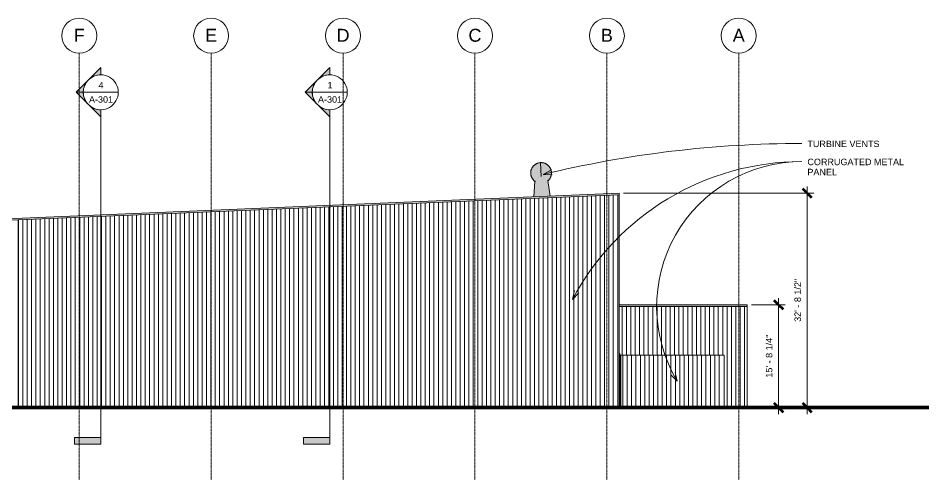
# Model space of a CAD drawing. Header units: inches. Extents: x 20478 to 36715, y -248 to 750.
# Drawn here: x 29776 to 31441, y -132 to 713 of the extents above; entities that cross this region are included whole.
import ezdxf

# ---------------------------------------------------------------- set-up
doc = ezdxf.new("R2010")
doc.units = ezdxf.units.IN
doc.header["$MEASUREMENT"] = 0
doc.linetypes.add('Grid Line 1_2_', pattern=[0.8749999999999999, 0.4999999999999999, -0.125, 0.125, -0.125])
doc.linetypes.add('Hidden 1_8_', pattern=[0.1875, 0.125, -0.06249999999999999])
for name, color, linetype, lineweight in [('A-ANNO-DIMS', 211, 'Continuous', 9), ('A-ANNO-DIMS-128', 211, 'Continuous', 9), ('A-DOOR', 31, 'Continuous', 13), ('A-DOOR-FRAM', 31, 'Continuous', 9), ('A-GENM', 13, 'Continuous', 9), ('A-ROOF', 132, 'Continuous', 13), ('A-WALL-PATT', 111, 'Continuous', 13), ('C-TOPO', 7, 'Continuous', 9), ('G-ANNO-SYMB', 111, 'Continuous', 9), ('G-ANNO-TEXT', 231, 'Continuous', 9), ('L-SITE-WALL', 31, 'Continuous', 13), ('S-COLS', 52, 'Continuous', 9), ('S-GRID', 1, 'Continuous', 9), ('S-GRID-IDEN', 1, 'Continuous', 9)]:
    doc.layers.add(name, color=color, linetype=linetype, lineweight=lineweight)
doc.styles.add('Arial', font='arial.ttf', dxfattribs={"height": 23.60479041916165})
doc.styles.add('Arial_1', font='arial.ttf', dxfattribs={"height": 11.80239520958083})
doc.dimstyles.new('Linear_-_3_32__Arial', dxfattribs={"dimscale": 12, "dimtxt": 12, "dimasz": 1.333333333333333, "dimexe": 1, "dimexo": 0.6666666666666667, "dimgap": 0.6666666666666666, "dimtad": 1, "dimrnd": 0.25, "dimzin": 1, "dimdsep": 46, "dimlunit": 4, "dimtxsty": 'Arial_1', "dimblk1": 'OBLIQUE', "dimblk2": 'OBLIQUE', "dimsah": 1, "dimcen": 0.09, "dimdle": 1, "dimazin": 0, "dimtfac": 1, "dimtdec": 4, "dimtix": 1, "dimtmove": 0, "dimatfit": 3, "dimfxl": 1, "dimtvp": 1, "dimtfill": 1, "dimfrac": 2, "dimtolj": 1, "dimtzin": 0, "dimarcsym": 2})
pattern_1 = [(90, (-21143.49, 0), (-8, 4.898587196589413e-16), [])]
pattern_2 = [(90, (-21127.553, 0), (-8, 4.898587196589413e-16), [])]

# ---------------------------------------------------------------- blocks, each defined once
blk = doc.blocks.new('turbine vent - turbine vent-625927-Elevation - East')
at = {"layer": 'A-GENM'}
for points in [[(-21275.30128963345, 414.1671230303675), (-21275.25055222159, 414.2024479774819), (-21275.09934330922, 414.1739429129481), (-21274.10122263531, 414.2974005736984), (-21273.48486204442, 414.3296715950781), (-21271.97096917701, 414.3326063741893), (-21270.26349541132, 414.4611725316613), (-21269.0397961507, 414.3793518861892), (-21268.27368722495, 414.4931073589192), (-21265.22976988716, 414.562224384163), (-21262.80330467151, 414.6960413204864), (-21261.17186243978, 414.7699334764384), (-21260.69963653038, 414.8406283774825), (-21258.54986661484, 414.9512034270609), (-21257.53476942597, 414.892015593791), (-21257.02025442863, 414.9514371723997), (-21256.21290490063, 415.0264820482442), (-21254.2492092714, 415.119102581399), (-21252.38313135231, 415.1586286359825), (-21252.17865026197, 415.1579243157453), (-21252.07592769247, 415.1757763079105), (-21251.77105628309, 415.1556949072127), (-21251.61737253624, 415.1539529094188), (-21249.89067916428, 416.8274221936459), (-21248.25199261187, 418.9162610763508), (-21246.73841756949, 421.69290749872), (-21245.77608152926, 424.3206166851082), (-21245.20137003512, 427.2461465155502), (-21245.09138788713, 430.2255629042805), (-21245.54124061865, 433.5101686258146), (-21246.26493426971, 436.0530824557572), (-21247.51956619355, 438.7576927467173), (-21249.18184578049, 441.2327371231218), (-21251.21084219028, 443.4172717782241), (-21253.55659479748, 445.2575062187579), (-21256.53679510243, 446.8546191866338), (-21258.80115090457, 447.6789918706896), (-21258.96095040624, 447.7334173013696), (-21261.43393461752, 448.2329609443406), (-21262.6649155706, 448.3791530234747), (-21262.79557168169, 448.3757589077692), (-21264.86589662542, 448.4181109435027), (-21267.82583645283, 448.0606556198421), (-21269.98839275876, 447.4657517321293), (-21271.06833639179, 447.0809217862474), (-21273.17254878031, 446.1003262412597), (-21273.39802646785, 445.9899326370763), (-21275.87307084426, 444.3276530501431), (-21278.21706875236, 442.0953883321149), (-21279.89783993989, 439.9529040331465), (-21281.34846148654, 437.3481554428419), (-21282.3737510225, 434.5485484243892), (-21282.94846251665, 431.6230185939472), (-21283.05844466464, 428.6436022052175), (-21282.70098934097, 425.6836623778053), (-21281.88489828206, 422.8160826537401), (-21280.47047074563, 419.8735453405135), (-21278.96798677128, 417.6364279863756), (-21276.93899036148, 415.4518933312733), (-21275.30145494481, 414.167252716533)], [(-21262.68418044012, 448.3734802095102), (-21262.7973660298, 448.3814974300226), (-21262.69788790714, 448.37376061918)], [(-21277.27440335089, 385.9099078710725), (-21262.28740725451, 386.5343660417553), (-21263.46101232595, 414.7008877563771), (-21264.32732726426, 414.6190792654903), (-21267.0348860312, 414.4970870267576), (-21268.37755948876, 414.491805375227), (-21269.24921427664, 414.3856876756289), (-21270.70319357601, 414.4392923236151), (-21272.15254952762, 414.309719579157), (-21272.41771222086, 414.2688957302654), (-21273.48486204442, 414.3296715950781), (-21275.25055222159, 414.2024479774765), (-21275.30075214864, 414.1749803754811), (-21277.05737624746, 388.9791463333318)], [(-21262.28740725451, 386.5343660417553), (-21247.30041115812, 387.1588242124381), (-21251.69981424258, 415.1680680149424), (-21251.91120400117, 415.1404613553951), (-21252.17865026197, 415.1579243157447), (-21252.41288578001, 415.1648234901193), (-21253.40024918323, 415.1680086480834), (-21255.5790890295, 415.0270670220831), (-21256.64692168792, 415.0122280048345), (-21257.63432189287, 414.8925061955322), (-21260.16785683208, 414.8728950173607), (-21261.17186243978, 414.7699334764387), (-21261.8618585953, 414.7077493421244), (-21263.46040593897, 414.6863344688807), (-21262.29192542215, 386.6428020651238)]]:
    blk.add_hatch(color=256, dxfattribs=at).paths.add_polyline_path(points, flags=0)
for p, q in [((-21264.86589662541, 448.4181109435028), (-21263.80346287146, 422.9197008486731)), ((-21275.33142862043, 414.5412331234814), (-21277.27440335089, 385.9099078710725)), ((-21247.30041115812, 387.1588242124381), (-21251.62038634247, 415.5419310823053))]:
    blk.add_line(p, q, dxfattribs=at)
at = {"layer": 'A-GENM', "flags": 128}
for points in [[(-21274.55140318788, 413.5881011646197), (-21274.77735090769, 413.735605105505), (-21275.39658175712, 414.1761458480979), (-21275.99770035695, 414.6410968344625), (-21276.57974504563, 415.1297142422039), (-21277.14178467584, 415.6412163877023), (-21277.68292010406, 416.174784976641), (-21278.20228562904, 416.7295664130981), (-21278.69905037673, 417.3046731651236), (-21279.1724196295, 417.8991851845958), (-21279.62163609755, 418.512151379107), (-21280.04598113033, 419.1425911335046), (-21280.44477586633, 419.7894958786688), (-21280.81738231903, 420.4518307050064), (-21281.1632043976, 421.1285360180855), (-21281.48168886048, 421.8185292337603), (-21281.77232620047, 422.5207065100775), (-21282.03465145983, 423.2339445131842), (-21282.2682449741, 423.9571022144254), (-21282.47273304349, 424.689022715745), (-21282.64778853071, 425.4285351004747), (-21282.79313138432, 426.174456306553), (-21282.90852908677, 426.925593019172), (-21282.99379702634, 427.6807435798252), (-21283.04879879252, 428.4386999087063), (-21283.07344639422, 429.1982494373768), (-21283.06770040054, 429.9581770486209), (-21283.03157000384, 430.7172670203691), (-21282.96511300504, 431.4743049705958), (-21282.86843572117, 432.2280798000759), (-21282.74169281526, 432.9773856298772), (-21282.58508704891, 433.7210237305164), (-21282.39886895796, 434.4578044396659), (-21282.18333645161, 435.1865490653632), (-21281.93883433591, 435.9060917716637), (-21281.66575376208, 436.6152814437334), (-21281.36453160078, 437.3129835293802), (-21281.03564974321, 437.9980818541044), (-21280.6796343302, 438.6694804067321), (-21280.29705491045, 439.3261050928023), (-21279.88852352943, 439.9669054528916), (-21279.45469375018, 440.5908563431189), (-21278.99625960782, 441.1969595751623), (-21278.51395449918, 441.7842455131475), (-21278.00855000955, 442.351774624853), (-21277.4808546783, 442.8986389847679), (-21276.93171270537, 443.4239637265719), (-21276.36200260081, 443.9269084427438), (-21275.77263577922, 444.406668529027), (-21275.16455510182, 444.8624764716256), (-21274.53873336795, 445.2936030750661), (-21273.89617175889, 445.6993586287509), (-21273.23789823616, 446.0790940103502), (-21272.56496589695, 446.4322017242613), (-21271.87845128946, 446.7581168734662), (-21271.17945269062, 447.056318063252), (-21270.46908834907, 447.3263282353265), (-21269.74849469621, 447.5677154310148), (-21269.01882452819, 447.7800934822961), (-21268.2812451616, 447.9631226295937), (-21267.5369365661, 448.1165100653163), (-21266.78708947666, 448.2400104022869), (-21266.03290348867, 448.333426066312), (-21265.27558513881, 448.3966076122576), (-21264.86589662541, 448.4181109435028)], [(-21264.86589662542, 448.4181109435027), (-21264.10612526472, 448.4345569231266), (-21263.3463039763, 448.4206069968716), (-21262.58764831214, 448.3762834816459), (-21261.83137195945, 448.3016572856173), (-21261.07868479906, 448.196847794781), (-21260.33079096988, 448.0620226819642), (-21259.58888694249, 447.8973976385846), (-21258.85415960506, 447.7032360295954), (-21258.12778436459, 447.4798484721506), (-21257.41092326654, 447.22759233869), (-21256.70472313572, 446.946871185215), (-21256.01031374171, 446.6381341056869), (-21255.32880599139, 446.3018750135715), (-21254.66129015179, 445.9386318516872), (-21254.00883410585, 445.548985731603), (-21253.37248164407, 445.1335600039916), (-21252.75325079464, 444.6930192613988), (-21252.15213219482, 444.2280682750348), (-21251.57008750613, 443.7394508672936), (-21251.00804787592, 443.2279487217951), (-21250.46691244771, 442.6943801328563), (-21249.94754692273, 442.1395986963986), (-21249.45078217504, 441.5644919443737), (-21248.97741292226, 440.9699799249016), (-21248.52819645422, 440.3570137303903), (-21248.10385142143, 439.7265739759921), (-21247.70505668544, 439.0796692308277), (-21247.33245023274, 438.417334404491), (-21246.98662815417, 437.7406290914124), (-21246.66814369128, 437.0506358757372), (-21246.37750635129, 436.3484585994199), (-21246.11518109194, 435.6352205963133), (-21245.88158757767, 434.912062895072), (-21245.67709950828, 434.1801423937524), (-21245.50204402106, 433.4406300090234), (-21245.35670116744, 432.6947088029445), (-21245.241303465, 431.9435720903253), (-21245.15603552543, 431.1884215296722), (-21245.10103375924, 430.4304652007912), (-21245.07638615754, 429.6709156721205), (-21245.08213215122, 428.9109880608765), (-21245.11826254793, 428.1518980891289), (-21245.18471954672, 427.3948601389016), (-21245.2813968306, 426.6410853094221), (-21245.40813973651, 425.8917794796208), (-21245.56474550285, 425.1481413789818), (-21245.75096359381, 424.4113606698321), (-21245.96649610015, 423.6826160441342), (-21246.21099821585, 422.9630733378337), (-21246.48407878969, 422.2538836657646), (-21246.78530095099, 421.5561815801173), (-21247.11418280855, 420.8710832553931), (-21247.47019822156, 420.1996847027654), (-21247.85277764131, 419.5430600166952), (-21248.26130902234, 418.9022596566058), (-21248.69513880158, 418.2783087663785), (-21249.15357294394, 417.6722055343345), (-21249.63587805258, 417.0849195963498), (-21250.14128254221, 416.5173904846444), (-21250.66897787347, 415.9705261247302), (-21251.21811984639, 415.4452013829249), (-21251.78782995096, 414.9422566667529), (-21252.31546522444, 414.5127476834516)]]:
    blk.add_lwpolyline(points, dxfattribs=at)
blk = doc.blocks.new('Double-Flush - 72_ x 96_-983185-Elevation - East')
at = {"layer": 'A-DOOR-FRAM', "lineweight": 13}
blk.add_hatch(color=256, dxfattribs=at).paths.add_polyline_path([(-21121.30281039726, 0), (-21120.30281039726, 0), (-21120.30281039726, 98.99999999999999), (-21121.30281039726, 98.99999999999999), (-21121.30281039726, 20.1078883321145)], flags=0)
at = {"layer": 'A-DOOR-FRAM'}
for q in [(-21121.30281039726, 98.99999999999994), (-21120.30281039726, 0)]:
    blk.add_line((-21120.30281039726, 98.99999999999994), q, dxfattribs=at)
blk = doc.blocks.new('HSS-Hollow Structural Section-Column - HSS4X4X1_4-1001889-Elevation - East')
at = {"layer": 'S-COLS'}
for points in [[(-21118.69481039726, 0), (-21118.46181039726, 0), (-21118.46181039726, 95.99999999999999), (-21118.92781039726, 95.99999999999999), (-21118.92781039726, 0), (-21118.86537823543, 0)], [(-21118.05281039726, 0), (-21118.05281039726, 95.99999999999999), (-21118.46181039726, 95.99999999999999), (-21118.46181039726, 0)]]:
    blk.add_hatch(color=256, dxfattribs=at).paths.add_polyline_path(points, flags=0)
for p, q in [((-21118.92781039726, 95.99999999999999), (-21118.92781039726, 0)), ((-21118.46181039726, 95.99999999999999), (-21118.92781039726, 95.99999999999999)), ((-21118.05281039726, 95.99999999999999), (-21118.46181039726, 95.99999999999999))]:
    blk.add_line(p, q, dxfattribs=at)
at = {"layer": 'S-COLS', "linetype": 'Hidden 1_8_'}
blk.add_line((-21118.69481039726, 0), (-21118.69481039726, 95.99999999999999), dxfattribs=at)
blk = doc.blocks.new('Grid - Grid Head - Circle-14747-Elevation - East')
at = {"layer": 'S-GRID-IDEN'}
blk.add_circle((-21143.80281039721, 680.65882395779), 32, dxfattribs=at)
blk = doc.blocks.new('Section - 3_32_ x 3_8_-18514-Elevation - East')
at = {"layer": 'G-ANNO-SYMB'}
blk.add_hatch(color=256, dxfattribs=at).paths.add_polyline_path([(-22117.38845523098, -54.81696767603152), (-22069.38845523098, -54.81696767603196), (-22069.38845523098, -66.81696767603195), (-22117.38845523098, -66.81696767603151)], flags=0)
for p, q in [((-22117.38845523098, -54.81696767603152), (-22117.38845523098, -66.81696767603151)), ((-22069.38845523098, -54.81696767603196), (-22117.38845523098, -54.81696767603152)), ((-22069.38845523098, -66.81696767603195), (-22069.38845523098, -54.81696767603196)), ((-22117.38845523098, -66.81696767603151), (-22069.38845523098, -66.81696767603195))]:
    blk.add_line(p, q, dxfattribs=at)
blk = doc.blocks.new('Section - Section Head - Filled-1526-Elevation - East')
at = {"layer": 'G-ANNO-SYMB'}
h = blk.add_hatch(color=256, dxfattribs=at)
edge = h.paths.add_edge_path(flags=0)
edge.add_arc((-22069.38845523098, 577.1570754422743), 32.04164745461797, 90.00000000000011, 132.0783950246238, ccw=False)
edge.add_line((-22069.38845523098, 609.1987228968924), (-22069.38845523098, 622.4119094382131))
edge.add_line((-22069.38845523098, 622.4119094382131), (-22090.86106237316, 600.9393022960306))
h = blk.add_hatch(color=256, dxfattribs=at)
edge = h.paths.add_edge_path(flags=0)
edge.add_line((-22092.01587222895, 599.7844924402436), (-22114.64328922692, 577.1570754422743))
edge.add_line((-22114.64328922692, 577.1570754422743), (-22101.38845523098, 577.1570754422742))
edge.add_arc((-22069.38845523098, 577.1570754422738), 32.00000000000026, 135.0000000000001, 179.9999999999997, ccw=False)
h = blk.add_hatch(color=256, dxfattribs=at)
edge = h.paths.add_edge_path(flags=0)
edge.add_arc((-22069.38845523098, 577.157075442274), 31.99999999999976, 180.0000000000001, 224.9999999999999, ccw=False)
edge.add_line((-22101.38845523098, 577.1570754422742), (-22114.64328922692, 577.1570754422743))
edge.add_line((-22114.64328922692, 577.1570754422743), (-22092.01587222895, 554.5296584443047))
h = blk.add_hatch(color=256, dxfattribs=at)
edge = h.paths.add_edge_path(flags=0)
edge.add_line((-22090.86106237316, 553.3748485885177), (-22069.38845523098, 531.9022414463349))
edge.add_line((-22069.38845523098, 531.9022414463349), (-22069.38845523098, 545.1154279876556))
edge.add_arc((-22069.38845523098, 577.1570754422739), 32.04164745461852, 227.9216049753765, 270, ccw=False)
for p, q in [((-22114.64328922692, 577.1570754422743), (-22069.38845523098, 622.4119094382131)), ((-22090.86106237316, 600.9393022960306), (-22069.38845523098, 622.4119094382131)), ((-22069.38845523098, 609.1570754422742), (-22069.38845523098, 622.4119094382131)), ((-22069.38845523098, 622.4119094382131), (-22069.38845523098, 609.1987228968924)), ((-22114.64328922692, 577.1570754422743), (-22092.01587222895, 599.7844924402436)), ((-22114.64328922692, 577.1570754422743), (-22069.38845523098, 531.9022414463352)), ((-22101.38845523098, 577.1570754422742), (-22114.64328922692, 577.1570754422743)), ((-22092.01587222895, 554.5296584443047), (-22114.64328922692, 577.1570754422743)), ((-22114.64328922692, 577.1570754422743), (-22101.38845523098, 577.1570754422742)), ((-22069.38845523098, 531.9022414463349), (-22090.86106237316, 553.3748485885177)), ((-22069.38845523098, 545.1570754422742), (-22069.38845523098, 531.9022414463352)), ((-22069.38845523098, 545.1154279876556), (-22069.38845523098, 531.9022414463349))]:
    blk.add_line(p, q, dxfattribs=at)
for centre, radius, start, end in [((-22069.38845523098, 577.157075442274), 31.99999999999982, 89.9999999999998, 269.9999999999994), ((-22069.38845523098, 577.1570754422738), 32.00000000000026, 134.9999999999998, 179.9999999999994), ((-22069.38845523098, 577.1570754422743), 32.04164745461797, 89.9999999999997, 132.0783950246234), ((-22069.38845523098, 577.157075442274), 32, 269.9999999999996, 90), ((-22069.38845523098, 577.157075442274), 31.99999999999976, 179.9999999999997, 224.9999999999996), ((-22069.38845523098, 577.1570754422739), 32.04164745461852, 227.9216049753761, 269.9999999999996)]:
    blk.add_arc(centre, radius, start, end, dxfattribs=at)
blk = doc.blocks.new('DIMBLOCK2-Elevation - East')
at = {"layer": 'A-ANNO-DIMS-128'}
for p, q in [((31166.83884125592, 200.1288207760764), (31166.83884125592, -12)), ((31117.41827972034, 188.1288207760764), (31178.83884125592, 188.1288207760764)), ((31166.83884125592, 188.1288207760764), (31117.41827972034, 188.1288207760764)), ((31170.1525497549, 0), (31154.83884125592, 0)), ((31166.83884125592, 0), (31170.1525497549, 0))]:
    blk.add_line(p, q, dxfattribs=at)
at = {"layer": 'A-ANNO-DIMS-128', "lineweight": 50}
for p, q in [((31166.83884125592, 188.1288207760764), (31158.83884125592, 196.1288207760764)), ((31166.83884125592, 188.1288207760764), (31174.83884125592, 180.1288207760764)), ((31166.83884125592, 0), (31158.83884125592, 8.000000000000005)), ((31166.83884125592, 0), (31174.83884125592, -8.000000000000005))]:
    blk.add_line(p, q, dxfattribs=at)
at = {"layer": 'A-ANNO-DIMS-128', "color": 0, "insert": (31143.52875373865, 54.92594884957666), "char_height": 11.80239520958084, "width": 93.93230769230769, "attachment_point": 1, "rotation": 90, "line_spacing_factor": 0.9385317878468563, "style": 'Arial_1', "bg_fill": 3, "box_fill_scale": 1.25, "bg_fill_color": 0, "bg_fill_transparency": 0}
blk.add_mtext('15\' - 8 1/4"', dxfattribs=at)
blk = doc.blocks.new('_Oblique')
at = {"color": 0, "linetype": 'ByBlock', "lineweight": -2}
blk.add_line((-0.5, -0.5), (0.5, 0.5), dxfattribs=at)
blk = doc.blocks.new('DIMBLOCK3-Elevation - East')
at = {"layer": 'A-ANNO-DIMS-128', "lineweight": 50}
for p, q in [((31219.13514543357, 392.4087242441472), (31211.13514543357, 400.4087242441472)), ((31219.13514543357, 392.4087242441472), (31227.13514543357, 384.4087242441472)), ((31219.13514543357, 0), (31211.13514543357, 8.000000000000005)), ((31219.13514543357, 0), (31227.13514543357, -8.000000000000005))]:
    blk.add_line(p, q, dxfattribs=at)
at = {"layer": 'A-ANNO-DIMS-128'}
for p, q in [((31219.13514543357, 404.4087242441472), (31219.13514543357, -12)), ((30883.16827972026, 392.4087242441472), (31231.13514543357, 392.4087242441472)), ((31219.13514543357, 392.4087242441472), (30883.16827972026, 392.4087242441472)), ((31222.44885393255, 0), (31207.13514543357, 0)), ((31219.13514543357, 0), (31222.44885393255, 0))]:
    blk.add_line(p, q, dxfattribs=at)
at = {"layer": 'A-ANNO-DIMS-128', "color": 0, "insert": (31195.8250579163, 157.065900583612), "char_height": 11.80239520958084, "width": 93.93230769230769, "attachment_point": 1, "rotation": 90, "line_spacing_factor": 0.9385317878468563, "style": 'Arial_1', "bg_fill": 3, "box_fill_scale": 1.25, "bg_fill_color": 0, "bg_fill_transparency": 0}
blk.add_mtext('32\' - 8 1/2"', dxfattribs=at)

msp = doc.modelspace()

# ---------------------------------------------------------------- hatches: boundary and pattern name
at = {"layer": 'A-ROOF', "lineweight": 5}
for points in [[(29567.41827972001, 335.0416463333233), (30875.16827972026, 389.5312296666713), (30875.16827972026, 392.4087242441478), (29567.41827972001, 337.9191409107991)], [(30875.1682797202, 185.2513261986009), (31109.41827972034, 185.2513261986009), (31109.41827972034, 188.1288207760767), (30875.1682797202, 188.1288207760767)]]:
    msp.add_hatch(color=256, dxfattribs=at).paths.add_polyline_path(points, flags=0)
at = {"layer": 'A-WALL-PATT', "lineweight": 9}
h = msp.add_hatch(dxfattribs=at)
h.set_pattern_fill('FP_16', color=256, style=0, pattern_type=2)
h.set_pattern_definition(pattern_2)
h.paths.add_polyline_path([(29776.04327971946, 144.9999999999991), (30862.66827972019, 144.9999999999991), (30862.66827972019, 389.0103963333353), (29776.04327971946, 343.7343546666338), (29776.04327971946, 151.3928883321148)], flags=0)
h = msp.add_hatch(dxfattribs=at)
h.set_pattern_fill('FP_16', color=256, style=0, pattern_type=2)
h.set_pattern_definition(pattern_2)
h.paths.add_polyline_path([(30862.66827972019, 144.9999999999991), (30875.1682797202, 144.9999999999991), (30875.1682797202, 389.5312296666686), (30862.66827972019, 389.0103963333353), (30862.66827972019, 170.1478883321144)], flags=0)
h = msp.add_hatch(dxfattribs=at)
h.set_pattern_fill('FP_15', color=256, style=0, pattern_type=2)
h.set_pattern_definition(pattern_1)
h.paths.add_polyline_path([(31067.16827972011, 0), (31096.1682797205, 0), (31096.1682797205, 185.251326198603), (30875.16827972011, 185.2513261985982), (30875.16827972011, 98.99999999999999), (30876.16827972011, 98.99999999999999), (30876.16827972011, 0), (30877.54327972011, 0), (30877.54327972011, 95.99999999999999), (31067.16827972011, 95.99999999999999)], flags=0)
h = msp.add_hatch(dxfattribs=at)
h.set_pattern_fill('FP_15', color=256, style=0, pattern_type=2)
h.set_pattern_definition(pattern_1)
h.paths.add_polyline_path([(31096.1682797205, 0), (31109.4182797205, 0), (31109.4182797205, 185.251326198603), (31096.1682797205, 185.251326198603)], flags=0)
h = msp.add_hatch(dxfattribs=at)
h.set_pattern_fill('FP_16', color=256, style=0, pattern_type=2)
h.set_pattern_definition(pattern_2)
h.paths.add_polyline_path([(29776.04327971946, 0), (30875.1682797202, 0), (30875.1682797202, 144.9999999999991), (29776.04327971946, 144.9999999999991), (29776.04327971946, 20.1078883321145)], flags=0)
h = msp.add_hatch(dxfattribs=at)
h.set_pattern_fill('FP_18', color=256, style=0, pattern_type=2)
h.set_pattern_definition([(90, (-21118.053, 0), (-8, 4.898587196589413e-16), [])])
h.paths.add_polyline_path([(30878.41827972012, 0), (31065.66827972011, 0), (31065.66827972011, 95.99999999999999), (30878.41827972012, 95.99999999999999), (30878.41827972012, 20.1078883321145)], flags=0)

# ---------------------------------------------------------------- linework, layer by layer
at = {"layer": 'A-ROOF'}
for p, q in [((29567.41827972001, 337.9191409107988), (30875.16827972026, 392.4087242441472)), ((30875.16827972026, 392.4087242441472), (30875.16827972026, 389.5312296666714)), ((29776.04327971946, 343.734354666634), (29567.41827972001, 335.0416463333231)), ((30875.1682797202, 188.1288207760764), (31109.41827972034, 188.1288207760764)), ((31109.41827972034, 188.1288207760764), (31109.41827972034, 185.2513261986006))]:
    msp.add_line(p, q, dxfattribs=at)
at = {"layer": 'C-TOPO', "lineweight": 70}
for p, q in [((29232.46928241601, 0), (30896.27802053007, 0)), ((30896.27802053007, 0), (30942.98269737942, 0)), ((30942.98269737942, 0), (31441.48343985541, 0))]:
    msp.add_line(p, q, dxfattribs=at)
at = {"layer": 'C-TOPO'}
for p, q in [((30896.27724246113, 0), (29232.46962527363, 0)), ((30942.98232058613, 0), (30896.27724246113, 0)), ((31441.48343985541, 0), (30942.98232058613, 0))]:
    msp.add_line(p, q, dxfattribs=at)
at = {"layer": 'G-ANNO-SYMB'}
for p, q in [((29895.0826348864, 577.157075442274), (29959.0826348864, 577.157075442274)), ((30313.94848013885, 577.1570754422743), (30377.94848013885, 577.1570754422743)), ((29927.08263488639, 545.1570754422744), (29927.08263488639, -54.81696767603199)), ((30345.94848013884, 545.1570754422745), (30345.94848013884, -54.81696767603199))]:
    msp.add_line(p, q, dxfattribs=at)
at = {"layer": 'G-ANNO-TEXT', "color": 145}
for p, q in [((30735.9277625141, 426.6357620575727), (30750.49323140174, 434.5241769257642)), ((30735.9277625141, 426.6357620575727), (30752.48603602292, 426.1845952851982)), ((30789.74867551206, 198.040237978701), (30793.73551922362, 214.1177082482755)), ((30789.74867551206, 198.040237978701), (30801.24011858197, 209.9703138049609)), ((30981.47264923143, 48.37180771479816), (30969.92610617462, 60.24856301608515)), ((30981.47264923143, 48.37180771479816), (30977.41142726898, 64.43065104865035))]:
    msp.add_line(p, q, dxfattribs=at)
for centre, radius, end in [((31209.23937663039, -24.649652550496), 474.934980464331, 152.0380559099026), ((31209.23937663039, 184.7902038344997), 265.4951240793357, 210.9190402101166)]:
    msp.add_arc(centre, radius, 89.99999999999994, end, dxfattribs=at)
at = {"layer": 'L-SITE-WALL'}
for p, q in [((30875.16827972019, 389.5312296666686), (29776.04327971946, 343.734354666634)), ((30875.16827972019, 389.5312296666686), (30875.16827972019, 0)), ((29776.04327971946, 343.734354666634), (29776.04327971946, 0)), ((31109.4182797205, 185.251326198603), (30875.16827972011, 185.2513261985986)), ((31109.4182797205, 185.251326198603), (31109.4182797205, 0)), ((31067.16827972011, 95.99999999999999), (30878.41827972011, 95.99999999999999)), ((30878.41827972011, 95.99999999999999), (30878.41827972011, 0)), ((31067.16827972011, 95.99999999999999), (31067.16827972011, 0))]:
    msp.add_line(p, q, dxfattribs=at)
at = {"layer": 'S-GRID', "linetype": 'Grid Line 1_2_'}
for p, q in [((29887.66827972015, -132), (29887.66827972015, 648.6588239577904)), ((30128.91827972015, -132), (30128.91827972015, 648.6588239577904)), ((30370.16827972015, -132), (30370.16827972015, 648.6588239577904)), ((30611.41827972015, -132), (30611.41827972015, 648.6588239577904)), ((30852.66827972015, -132), (30852.66827972015, 648.6588239577904)), ((31093.91827972015, -132), (31093.91827972015, 648.6588239577904))]:
    msp.add_line(p, q, dxfattribs=at)

# ---------------------------------------------------------------- block references
at = {"layer": 'A-DOOR'}
msp.add_blockref('Double-Flush - 72_ x 96_-983185-Elevation - East', (51996.47109011737, 0), dxfattribs=at)
at = {"layer": 'A-GENM'}
msp.add_blockref('turbine vent - turbine vent-625927-Elevation - East', (51996.47109011737, 0), dxfattribs=at)
at = {"layer": 'G-ANNO-SYMB'}
for name, p in [('Section - Section Head - Filled-1526-Elevation - East', (51996.47109011737, 0)), ('Section - Section Head - Filled-1526-Elevation - East', (52415.33693536984, 0)), ('Section - 3_32_ x 3_8_-18514-Elevation - East', (51996.47109011737, 0)), ('Section - 3_32_ x 3_8_-18514-Elevation - East', (52415.33693536984, 0))]:
    msp.add_blockref(name, p, dxfattribs=at)
at = {"layer": 'S-COLS'}
msp.add_blockref('HSS-Hollow Structural Section-Column - HSS4X4X1_4-1001889-Elevation - East', (51996.47109011737, 0), dxfattribs=at)
at = {"layer": 'S-GRID-IDEN'}
for p in [(51031.47109011738, 0), (51272.72109011738, 0), (51513.97109011738, 0), (51755.22109011738, 0), (51996.47109011737, 0), (52237.72109011739, 0)]:
    msp.add_blockref('Grid - Grid Head - Circle-14747-Elevation - East', p, dxfattribs=at)

# ---------------------------------------------------------------- texts
at = {"layer": 'G-ANNO-SYMB', "char_height": 11.80239520958083, "attachment_point": 2, "line_spacing_factor": 0.9385317878468564, "style": 'Arial_1'}
for s, insert, width in [('4', (29927.49246152765, 596.0492415347438), 10.94399999999999), ('1', (30346.3583067801, 596.049241534744), 10.94399999999999), ('A-301', (29927.49246152765, 569.8675826156335), 52.41599999999995), ('A-301', (30346.3583067801, 569.8675826156336), 52.41599999999995)]:
    msp.add_mtext(s, dxfattribs=dict(at, insert=insert, width=width))

# ---------------------------------------------------------------- next in the draw order: texts
at = {"layer": 'G-ANNO-TEXT', "color": 145, "insert": (31219.47937663038, 455.5338769695701), "char_height": 11.80239520958084, "width": 210.0959999999999, "attachment_point": 1, "line_spacing_factor": 0.9385317878468563, "style": 'Arial_1', "bg_fill": 3, "box_fill_scale": 1.25, "bg_fill_color": 0, "bg_fill_transparency": 0}
msp.add_mtext('CORRUGATED METAL\\PPANEL', dxfattribs=at)
at = {"layer": 'S-GRID-IDEN', "char_height": 23.60479041916165, "attachment_point": 2, "line_spacing_factor": 0.9385317878468564, "style": 'Arial', "bg_fill": 3, "box_fill_scale": 1.25, "bg_fill_color": 0, "bg_fill_transparency": 0}
for s, insert, width in [('F', (29887.66212818545, 693.2413152310337), 23.90399999999998), ('E', (30128.91212818544, 693.2413152310337), 26.20799999999998), ('D', (30370.16212818545, 693.2413152310337), 28.22399999999997), ('C', (30611.41212818545, 693.2413152310337), 28.22399999999997), ('B', (30852.66212818545, 693.2413152310337), 26.20799999999998), ('A', (31093.91212818545, 693.2413152310337), 26.20799999999998)]:
    msp.add_mtext(s, dxfattribs=dict(at, insert=insert, width=width))

# ---------------------------------------------------------------- next in the draw order: dimensions: what is measured, and where the dimension line sits
at = {"layer": 'A-ANNO-DIMS'}
dim = msp.add_linear_dim(base=(31166.83884125592, 3.204912778881677e-15), p1=(31109.41827972034, 188.1288207760764), p2=(31178.1525497549, 0), angle=89.99999999999991, dimstyle='Linear_-_3_32__Arial', override={"dimpost": '<>', "dimfxl": 200.2919196667257}, dxfattribs=at)
dim.commit()
dim.dimension.update_dxf_attribs({"geometry": 'DIMBLOCK2-Elevation - East', "text_midpoint": (31152.73637493878, 94.06441038804321)})

# ---------------------------------------------------------------- next in the draw order: linework, layer by layer
at = {"layer": 'G-ANNO-TEXT', "color": 145}
msp.add_arc((31209.23937663039, -1519.679402438611), 2003.039341502099, 89.99999999999994, 103.6680719433409, dxfattribs=at)

# ---------------------------------------------------------------- next in the draw order: dimensions: what is measured, and where the dimension line sits
at = {"layer": 'A-ANNO-DIMS'}
dim = msp.add_linear_dim(base=(31219.13514543357, 3.204912778881677e-15), p1=(30875.16827972026, 392.4087242441472), p2=(31230.44885393255, 0), angle=89.99999999999991, dimstyle='Linear_-_3_32__Arial', override={"dimpost": '<>', "dimfxl": 529.3476110038957}, dxfattribs=at)
dim.commit()
dim.dimension.update_dxf_attribs({"geometry": 'DIMBLOCK3-Elevation - East', "text_midpoint": (31205.02865374286, 196.2043621220786)})

# ---------------------------------------------------------------- next in the draw order: texts
at = {"layer": 'G-ANNO-TEXT', "color": 145, "insert": (31219.47937663038, 488.6084881192232), "char_height": 11.80239520958084, "width": 156.816, "attachment_point": 1, "line_spacing_factor": 0.9385317878468563, "style": 'Arial_1', "bg_fill": 3, "box_fill_scale": 1.25, "bg_fill_color": 0, "bg_fill_transparency": 0}
msp.add_mtext('TURBINE VENTS', dxfattribs=at)

doc.saveas('drawing.dxf')
